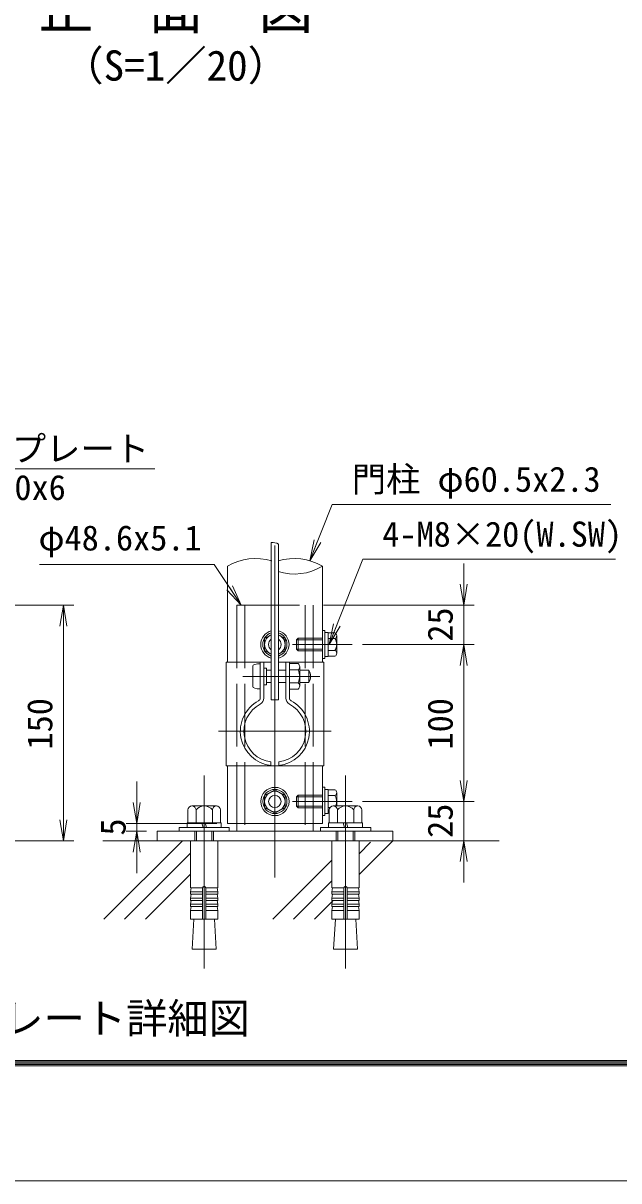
# Model space of a CAD drawing. Units: millimetres, scale not verified, with parts at other scales. Extents: x -4200 to 4200, y -2970 to 2970.
# Drawn here: x 948 to 2086, y -2970 to -757 of the extents above; entities that cross this region are included whole.
import ezdxf
from ezdxf.enums import TextEntityAlignment as Align

# ---------------------------------------------------------------- set-up
doc = ezdxf.new("R2010")
doc.units = ezdxf.units.MM
doc.header["$LTSCALE"] = 20
doc.linetypes.add('DASHED', pattern=[7.5, 6, -1.5])
doc.linetypes.add('USER1', pattern=[50.8, 31.75, -6.35, 6.35, -6.35])
doc.layers.add('0-0_D-TTL-TXT', color=7, linetype='Continuous')
for name, color, linetype, lineweight in [('0-1_D-STR-TXT', 7, 'Continuous', 9), ('0-2_D-BMK', 2, 'USER1', 13), ('0-3_D-STR1', 1, 'Continuous', 18), ('0-4_D-STR3', 3, 'Continuous', 13), ('0-5_D-STR-DIM', 7, 'Continuous', 9), ('0-6_0', 3, 'Continuous', 18), ('0-8_D-TTL', 7, 'Continuous', 9), ('0-9_D-BGD', 7, 'Continuous', 9), ('0-B_D-DCR-HCH', 7, 'Continuous', 9)]:
    doc.layers.add(name, color=color, linetype=linetype, lineweight=lineweight)
doc.styles.add('ＭＳ ゴシック', font='')
doc.styles.get('ＭＳ ゴシック').set_extended_font_data('MS Gothic')

# ---------------------------------------------------------------- blocks, each defined once
blk = doc.blocks.new('_Open')
at = {"layer": '0-6_0', "color": 7, "lineweight": 9}
blk.add_line((-20, 3.33), (0, 0), dxfattribs=at)
blk.add_lwpolyline([(-20, -3.33), (0, 0), (-20, 0)], dxfattribs=at)
blk = doc.blocks.new('MLeader2')
at = {"layer": '0-1_D-STR-TXT'}
blk.add_line((595.01, -1494.29), (576.48, -1470.17), dxfattribs=at)
for points in [[(601.83, -1486.97), (576.48, -1470.17), (598.42, -1490.63)], [(598.42, -1490.63), (725.23, -1608.9), (1017.3, -1608.9), (1199.39, -1608.9)]]:
    blk.add_lwpolyline(points, dxfattribs=at)

msp = doc.modelspace()

# ---------------------------------------------------------------- linework, layer by layer
at = {"layer": '0-1_D-STR-TXT'}
for points in [[(2070.59, -1677.03), (1538.27, -1677.03), (1496.06, -1782.86)], [(2079.19, -1781.98), (1596.63, -1781.98), (1532.91, -1942.98)]]:
    msp.add_lwpolyline(points, dxfattribs=at)
at = {"layer": '0-2_D-BMK'}
for p, q in [((1428.68, -2390.52), (1428.68, -1746.22)), ((1576.34, -1944.84), (1462.51, -1944.84)), ((1367.69, -2005.74), (1514.33, -2005.74)), ((1321.25, -2110.74), (1536.11, -2110.74)), ((1293.68, -2195.04), (1293.68, -2564.05)), ((1563.68, -2195.04), (1563.68, -2564.05)), ((1576.34, -2244.84), (1462.51, -2244.84))]:
    msp.add_line(p, q, dxfattribs=at)
at = {"layer": '0-3_D-STR1'}
for p, q in [((1337.93, -1795.32), (1337.93, -1978.74)), ((1519.43, -1795.32), (1519.43, -1978.74)), ((1337.93, -2286.84), (1337.93, -2176.74)), ((1519.43, -2286.84), (1519.43, -2176.74)), ((1337.93, -2286.84), (1519.43, -2286.84))]:
    msp.add_line(p, q, dxfattribs=at)
at = {"layer": '0-4_D-STR3'}
for p, q in [((1435.43, -1752.89), (1435.43, -2050.74)), ((1519.43, -1917.84), (1524.23, -1917.84)), ((1524.23, -1917.84), (1524.23, -1971.84)), ((1543.49, -1922.34), (1530.23, -1922.34)), ((1530.23, -1922.34), (1530.23, -1967.34)), ((1421.93, -1926.23), (1409.18, -1933.56)), ((1409.18, -1933.56), (1409.18, -1956.11)), ((1435.43, -1926.23), (1448.18, -1933.56)), ((1448.18, -1933.56), (1448.18, -1956.11)), ((1543.49, -1933.56), (1530.23, -1933.56)), ((1546.73, -1927.95), (1546.73, -1961.73)), ((1421.93, -1963.45), (1409.18, -1956.11)), ((1435.43, -1963.45), (1448.18, -1956.11)), ((1543.49, -1956.11), (1530.23, -1956.11)), ((1543.49, -1967.34), (1530.23, -1967.34)), ((1335.38, -1978.74), (1335.38, -2176.74)), ((1335.38, -1978.74), (1421.93, -1978.74)), ((1386.38, -1986.24), (1386.38, -2025.24)), ((1400.78, -1978.74), (1400.78, -2047.22)), ((1407.68, -1978.74), (1407.68, -2047.22)), ((1412.78, -1989.78), (1407.68, -1989.78)), ((1412.78, -1989.78), (1412.78, -2021.69)), ((1435.43, -1978.74), (1521.98, -1978.74)), ((1449.68, -1978.74), (1449.68, -2047.22)), ((1456.58, -1978.74), (1456.58, -2047.22)), ((1473.08, -1981.44), (1456.58, -1981.44)), ((1476.08, -1987.99), (1476.08, -2023.85)), ((1521.98, -1978.74), (1521.98, -2176.74)), ((1412.78, -1993.74), (1421.93, -1993.74)), ((1435.43, -1993.74), (1449.68, -1993.74)), ((1473.08, -1993.59), (1456.58, -1993.59)), ((1476.08, -1993.74), (1493.78, -1993.74)), ((1493.78, -1993.74), (1493.78, -2017.74)), ((1412.78, -2021.69), (1407.68, -2021.69)), ((1412.78, -2017.74), (1421.93, -2017.74)), ((1435.43, -2017.74), (1449.68, -2017.74)), ((1473.08, -2017.89), (1456.58, -2017.89)), ((1473.08, -2030.04), (1456.58, -2030.04)), ((1476.08, -2017.74), (1493.78, -2017.74)), ((1335.38, -2176.74), (1521.98, -2176.74)), ((1421.18, -2169.3), (1421.18, -2176.74)), ((1436.18, -2169.3), (1436.18, -2176.74)), ((1428.68, -2222.44), (1409.18, -2233.67)), ((1409.18, -2233.67), (1409.18, -2256.22)), ((1428.68, -2222.44), (1448.18, -2233.67)), ((1448.18, -2233.67), (1448.18, -2256.22)), ((1519.43, -2217.84), (1524.23, -2217.84)), ((1519.43, -2217.94), (1519.43, -2271.94)), ((1524.23, -2217.84), (1524.23, -2271.84)), ((1543.49, -2222.34), (1530.23, -2222.34)), ((1530.23, -2222.34), (1530.23, -2267.34)), ((1543.49, -2233.56), (1530.23, -2233.56)), ((1546.73, -2227.95), (1546.73, -2253.43)), ((1428.68, -2267.44), (1409.18, -2256.22)), ((1428.68, -2267.44), (1448.18, -2256.22)), ((1534.41, -2256.11), (1530.23, -2256.11)), ((1519.43, -2271.84), (1524.23, -2271.84)), ((1532.5, -2267.34), (1530.23, -2267.34)), ((1355.78, -2286.84), (1355.78, -2301.84)), ((1501.58, -2286.84), (1501.58, -2301.84)), ((1267.73, -2319.84), (1319.63, -2319.84)), ((1537.73, -2319.84), (1589.63, -2319.84))]:
    msp.add_line(p, q, dxfattribs=at)
at = {"layer": '0-4_D-STR3', "linetype": 'DASHED'}
for p, q in [((1355.78, -1869.84), (1355.78, -2286.84)), ((1355.78, -1869.84), (1501.58, -1869.84)), ((1371.08, -1869.84), (1371.08, -2301.84)), ((1486.28, -1869.84), (1486.28, -2301.84)), ((1501.58, -1869.84), (1501.58, -2286.84)), ((1473.23, -1932.84), (1470.23, -1935.84)), ((1519.43, -1935.84), (1470.23, -1935.84)), ((1470.23, -1935.84), (1470.23, -1953.84)), ((1519.43, -1932.84), (1473.23, -1932.84)), ((1519.43, -1953.84), (1470.23, -1953.84)), ((1519.43, -1956.84), (1473.23, -1956.84)), ((1473.23, -2232.84), (1470.23, -2235.84)), ((1519.43, -2232.84), (1473.23, -2232.84)), ((1519.43, -2235.84), (1470.23, -2235.84)), ((1470.23, -2235.84), (1470.23, -2253.84)), ((1519.43, -2253.84), (1470.23, -2253.84)), ((1519.43, -2256.84), (1473.23, -2256.84))]:
    msp.add_line(p, q, dxfattribs=at)
at = {"layer": '0-4_D-STR3', "lineweight": 18}
for p, q in [((1317.06, -2253.54), (1270.3, -2253.54)), ((1275.68, -2253.54), (1311.68, -2253.54)), ((1587.06, -2253.54), (1540.3, -2253.54)), ((1545.68, -2253.54), (1581.68, -2253.54)), ((1262.5, -2261.04), (1262.5, -2285.94)), ((1278.09, -2285.94), (1278.09, -2261.04)), ((1309.27, -2285.94), (1309.27, -2261.04)), ((1324.86, -2285.94), (1324.86, -2261.04)), ((1532.5, -2261.04), (1532.5, -2285.94)), ((1548.09, -2285.94), (1548.09, -2261.04)), ((1579.27, -2285.94), (1579.27, -2261.04)), ((1594.86, -2285.94), (1594.86, -2261.04)), ((1245.68, -2294.94), (1245.68, -2301.84)), ((1341.68, -2294.94), (1245.68, -2294.94)), ((1325.93, -2285.94), (1261.43, -2285.94)), ((1261.43, -2285.94), (1261.43, -2294.94)), ((1261.43, -2294.94), (1325.93, -2294.94)), ((1262.5, -2285.94), (1324.86, -2285.94)), ((1289.18, -2285.94), (1291.59, -2294.94)), ((1298.18, -2294.94), (1295.77, -2285.94)), ((1325.93, -2294.94), (1325.93, -2285.94)), ((1341.68, -2301.84), (1341.68, -2294.94)), ((1515.68, -2294.94), (1515.68, -2301.84)), ((1611.68, -2294.94), (1515.68, -2294.94)), ((1595.93, -2285.94), (1531.43, -2285.94)), ((1531.43, -2285.94), (1531.43, -2294.94)), ((1531.43, -2294.94), (1595.93, -2294.94)), ((1532.5, -2285.94), (1594.86, -2285.94)), ((1559.18, -2285.94), (1561.59, -2294.94)), ((1568.18, -2294.94), (1565.77, -2285.94)), ((1595.93, -2294.94), (1595.93, -2285.94)), ((1611.68, -2301.84), (1611.68, -2294.94)), ((1245.68, -2301.84), (1341.68, -2301.84)), ((1267.73, -2319.84), (1267.73, -2409.95)), ((1275.69, -2301.84), (1275.69, -2319.84)), ((1278.93, -2319.84), (1278.93, -2301.84)), ((1308.45, -2319.84), (1308.45, -2301.84)), ((1311.69, -2319.84), (1311.69, -2301.84)), ((1319.63, -2319.84), (1319.63, -2409.95)), ((1515.68, -2301.84), (1611.68, -2301.84)), ((1537.73, -2319.84), (1537.73, -2409.95)), ((1545.69, -2301.84), (1545.69, -2319.84)), ((1548.93, -2319.84), (1548.93, -2301.84)), ((1578.45, -2319.84), (1578.45, -2301.84)), ((1581.69, -2319.84), (1581.69, -2301.84)), ((1589.63, -2319.84), (1589.63, -2409.95)), ((1290.68, -2409.95), (1267.73, -2409.95)), ((1267.73, -2417.45), (1269.03, -2410.07)), ((1290.68, -2409.95), (1290.68, -2469.84)), ((1296.68, -2409.95), (1319.63, -2409.95)), ((1296.68, -2409.95), (1296.68, -2469.84)), ((1319.63, -2417.45), (1318.33, -2410.07)), ((1560.68, -2409.95), (1537.73, -2409.95)), ((1537.73, -2417.45), (1539.03, -2410.07)), ((1560.68, -2409.95), (1560.68, -2469.84)), ((1566.68, -2409.95), (1589.63, -2409.95)), ((1566.68, -2409.95), (1566.68, -2469.84)), ((1589.63, -2417.45), (1588.33, -2410.07)), ((1267.73, -2417.45), (1290.68, -2417.45)), ((1267.73, -2417.45), (1267.73, -2421.95)), ((1267.73, -2421.95), (1290.68, -2421.95)), ((1267.73, -2429.45), (1269.03, -2422.07)), ((1267.73, -2429.45), (1290.68, -2429.45)), ((1267.73, -2429.45), (1267.73, -2433.95)), ((1267.73, -2433.95), (1290.68, -2433.95)), ((1319.63, -2417.45), (1296.68, -2417.45)), ((1319.63, -2421.95), (1296.68, -2421.95)), ((1319.63, -2429.45), (1296.68, -2429.45)), ((1319.63, -2433.95), (1296.68, -2433.95)), ((1319.63, -2429.45), (1318.33, -2422.07)), ((1319.63, -2417.45), (1319.63, -2421.95)), ((1319.63, -2429.45), (1319.63, -2433.95)), ((1537.73, -2417.45), (1560.68, -2417.45)), ((1537.73, -2417.45), (1537.73, -2421.95)), ((1537.73, -2421.95), (1560.68, -2421.95)), ((1537.73, -2429.45), (1539.03, -2422.07)), ((1537.73, -2429.45), (1560.68, -2429.45)), ((1537.73, -2429.45), (1537.73, -2433.95)), ((1537.73, -2433.95), (1560.68, -2433.95)), ((1589.63, -2417.45), (1566.68, -2417.45)), ((1589.63, -2421.95), (1566.68, -2421.95)), ((1589.63, -2429.45), (1566.68, -2429.45)), ((1589.63, -2433.95), (1566.68, -2433.95)), ((1589.63, -2429.45), (1588.33, -2422.07)), ((1589.63, -2417.45), (1589.63, -2421.95)), ((1589.63, -2429.45), (1589.63, -2433.95)), ((1267.73, -2441.45), (1269.03, -2434.07)), ((1267.73, -2441.45), (1290.68, -2441.45)), ((1267.73, -2441.45), (1267.73, -2445.95)), ((1267.73, -2453.34), (1269.03, -2445.95)), ((1267.73, -2445.95), (1290.68, -2445.95)), ((1267.73, -2453.34), (1290.68, -2453.34)), ((1267.73, -2453.34), (1267.73, -2469.84)), ((1319.63, -2441.45), (1296.68, -2441.45)), ((1319.63, -2445.95), (1296.68, -2445.95)), ((1319.63, -2453.34), (1296.68, -2453.34)), ((1319.63, -2441.45), (1318.33, -2434.07)), ((1319.63, -2453.34), (1318.33, -2445.95)), ((1319.63, -2441.45), (1319.63, -2445.95)), ((1319.63, -2453.34), (1319.63, -2469.84)), ((1537.73, -2441.45), (1539.03, -2434.07)), ((1537.73, -2441.45), (1560.68, -2441.45)), ((1537.73, -2441.45), (1537.73, -2445.95)), ((1537.73, -2453.34), (1539.03, -2445.95)), ((1537.73, -2445.95), (1560.68, -2445.95)), ((1537.73, -2453.34), (1560.68, -2453.34)), ((1537.73, -2453.34), (1537.73, -2469.84)), ((1589.63, -2441.45), (1566.68, -2441.45)), ((1589.63, -2445.95), (1566.68, -2445.95)), ((1589.63, -2453.34), (1566.68, -2453.34)), ((1589.63, -2441.45), (1588.33, -2434.07)), ((1589.63, -2453.34), (1588.33, -2445.95)), ((1589.63, -2441.45), (1589.63, -2445.95)), ((1589.63, -2453.34), (1589.63, -2469.84)), ((1267.73, -2469.84), (1319.63, -2469.84)), ((1274.2, -2469.84), (1270.94, -2527.14)), ((1313.16, -2469.84), (1316.42, -2527.14)), ((1537.73, -2469.84), (1589.63, -2469.84)), ((1544.2, -2469.84), (1540.94, -2527.14)), ((1583.16, -2469.84), (1586.42, -2527.14)), ((1316.42, -2527.14), (1270.94, -2527.14)), ((1586.42, -2527.14), (1540.94, -2527.14))]:
    msp.add_line(p, q, dxfattribs=at)
at = {"layer": '0-4_D-STR3'}
for points in [[(1421.93, -1750.1), (1421.93, -2050.74), (1435.43, -2050.74)], [(1519.43, -1917.84), (1519.43, -1971.84), (1524.23, -1971.84)]]:
    msp.add_lwpolyline(points, dxfattribs=at)
for points in [[(1530.23, -1921.74), (1524.23, -1921.74), (1524.23, -1967.94), (1530.23, -1967.94)], [(1530.23, -2221.74), (1524.23, -2221.74), (1524.23, -2267.94), (1530.23, -2267.94)], [(1203.68, -2319.84), (1653.68, -2319.84), (1653.68, -2301.84), (1203.68, -2301.84)]]:
    msp.add_lwpolyline(points, close=True, dxfattribs=at)
at = {"layer": '0-4_D-STR3', "linetype": 'DASHED'}
for points in [[(1473.23, -1932.84), (1473.23, -1956.84), (1470.23, -1953.84)], [(1473.23, -2232.84), (1473.23, -2256.84), (1470.23, -2253.84)]]:
    msp.add_lwpolyline(points, dxfattribs=at)
at = {"layer": '0-4_D-STR3'}
for radius in [27, 23.1, 19.5, 12]:
    msp.add_circle((1428.68, -2244.94), radius, dxfattribs=at)
for centre, radius, start, end in [((1428.68, -1944.84), 27, 104.47751, 255.52249), ((1428.68, -1944.84), 23.1, 106.99018, 253.00982), ((1428.68, -1944.84), 27, 284.47751, 75.52249), ((1428.68, -1944.84), 23.1, 286.99018, 73.00982), ((1540.25, -1927.95), 6.48, 300, 60), ((1428.68, -1944.84), 19.5, 110.25225, 249.74775), ((1428.68, -1944.84), 12, 124.22887, 235.77113), ((1428.68, -1944.84), 19.5, 290.25225, 69.74775), ((1428.68, -1944.84), 12, 304.22887, 55.77113), ((1525.49, -1944.84), 21.24, 327.93138, 32.06862), ((1540.25, -1961.73), 6.48, 300, 60), ((1468.47, -1987.51), 7.63, 307.21089, 52.78911), ((1449.98, -2005.74), 26.1, 332.26063, 27.73937), ((1471.28, -2005.74), 25.5, 331.92751, 28.07249), ((1468.43, -2023.96), 7.65, 307.42505, 52.57495), ((1428.68, -2110.74), 66, 118.0884, 263.47502), ((1394.78, -2047.22), 6, 298.0884, 0), ((1394.78, -2047.22), 12.9, 298.0884, 0), ((1428.68, -2110.74), 66, 276.52498, 61.9116), ((1462.58, -2047.22), 12.9, 180, 241.9116), ((1462.58, -2047.22), 6, 180, 241.9116), ((1428.68, -2110.74), 59.1, 118.0884, 262.7093), ((1428.68, -2110.74), 59.1, 277.2907, 61.9116), ((1540.25, -2227.95), 6.48, 300, 60), ((1525.49, -2244.84), 21.24, 336.12546, 32.06862), ((1540.3, -2261.34), 7.8, 2.20423, 177.79577)]:
    msp.add_arc(centre, radius, start, end, dxfattribs=at)
at = {"layer": '0-4_D-STR3', "lineweight": 18}
for centre, radius, start, end in [((1270.3, -2261.34), 7.8, 2.20423, 177.79577), ((1293.68, -2273.49), 19.95, 38.61324, 141.38676), ((1317.06, -2261.34), 7.8, 2.20423, 177.79577), ((1563.68, -2273.49), 19.95, 38.61324, 141.38676), ((1587.06, -2261.34), 7.8, 2.20423, 177.79577), ((1293.68, -2409.95), 3, 0, 180), ((1563.68, -2409.95), 3, 0, 180)]:
    msp.add_arc(centre, radius, start, end, dxfattribs=at)
at = {"layer": '0-4_D-STR3'}
for centre, start_param, end_param in [((1400.78, -1986.24), 1.5707963, 3.1415927), ((1400.78, -2025.24), 3.1415927, 4.712389)]:
    msp.add_ellipse(centre, major_axis=(14.4, 0), ratio=0.3125, start_param=start_param, end_param=end_param, dxfattribs=at)
at = {"layer": '0-5_D-STR-DIM'}
for p, q in [((1789.54, -1829.84), (1789.54, -1789.84)), ((465, -1869.84), (1044.8, -1869.84)), ((1521.58, -1869.84), (1809.54, -1869.84)), ((1789.54, -1869.84), (1789.54, -1944.84)), ((1024.8, -1909.84), (1024.8, -2279.84)), ((1596.34, -1944.84), (1809.54, -1944.84)), ((1596.34, -1944.84), (1809.54, -1944.84)), ((1789.54, -1984.84), (1789.54, -2024.84)), ((1789.54, -1984.84), (1789.54, -2204.84)), ((1789.54, -2204.84), (1789.54, -2164.84)), ((1164.82, -2246.84), (1164.82, -2206.84)), ((1596.34, -2244.84), (1809.54, -2244.84)), ((1596.34, -2244.84), (1809.54, -2244.84)), ((1789.54, -2319.84), (1789.54, -2244.84)), ((1317.93, -2286.84), (1144.82, -2286.84)), ((1164.82, -2301.84), (1164.82, -2286.84)), ((617.1, -2319.84), (1044.8, -2319.84)), ((1183.68, -2301.84), (1144.82, -2301.84)), ((1673.68, -2319.84), (1809.54, -2319.84)), ((1164.82, -2341.84), (1164.82, -2381.84)), ((1789.54, -2359.84), (1789.54, -2399.84))]:
    msp.add_line(p, q, dxfattribs=at)
msp.add_lwpolyline([(979.09, -1792.14), (1312.67, -1792.14), (1363.52, -1868.18)], dxfattribs=at)
for centre, radius, start, end in [((1424.24, -1773.03), 23.04, 60.95271, 95.76063), ((1391.55, -1884.54), 104.1, 72.60272, 121.00535), ((1465.81, -1884.54), 104.1, 58.99532, 107.39813), ((1465.81, -1706.09), 104.1, 252.60249, 301.00363)]:
    msp.add_arc(centre, radius, start, end, dxfattribs=at)
at = {"layer": '0-8_D-TTL', "color": 2, "lineweight": 18}
msp.add_lwpolyline([(-4200, 2970), (4200, 2970), (4200, -2970), (-4200, -2970)], close=True, dxfattribs=at)
at = {"layer": '0-8_D-TTL'}
for points in [[(-3930, 2750), (3930, 2750), (3930, -2750), (-3930, -2750)], [(-3927.5, 2747.5), (3927.5, 2747.5), (3927.5, -2747.5), (-3927.5, -2747.5)], [(-3925, 2745), (3925, 2745), (3925, -2745), (-3925, -2745)], [(-3922.5, 2742.5), (3922.5, 2742.5), (3922.5, -2742.5), (-3922.5, -2742.5)], [(-3920, 2740), (3920, 2740), (3920, -2740), (-3920, -2740)]]:
    msp.add_lwpolyline(points, close=True, dxfattribs=at)
at = {"layer": '0-9_D-BGD'}
msp.add_line((1857.27, -2319.84), (1099.84, -2319.84), dxfattribs=at)
at = {"layer": '0-B_D-DCR-HCH'}
for p, q in [((1101.98, -2469.84), (1251.98, -2319.84)), ((1589.62, -2384.5), (1654.28, -2319.84)), ((1589.62, -2344.72), (1611.45, -2322.9)), ((1141.76, -2469.84), (1267.71, -2343.89)), ((1424.73, -2469.84), (1537.72, -2356.85)), ((1181.53, -2469.84), (1267.71, -2383.66)), ((1464.51, -2469.84), (1537.72, -2396.62)), ((1504.28, -2469.84), (1540.17, -2433.95))]:
    msp.add_line(p, q, dxfattribs=at)

# ---------------------------------------------------------------- block references
at = {"layer": '0-1_D-STR-TXT'}
msp.add_blockref('MLeader2', (0, 0), dxfattribs=at)
at = {"layer": '0-1_D-STR-TXT', "xscale": 2, "yscale": 2}
for p, rotation in [((1495.32, -1784.72), 248.25894), ((1532.18, -1944.84), 248.409)]:
    msp.add_blockref('_Open', p, dxfattribs=dict(at, rotation=rotation))
at = {"layer": '0-5_D-STR-DIM', "xscale": 2, "yscale": 2}
for p, rotation in [((1364.63, -1869.84), 303.77113), ((1789.54, -1869.84), 270), ((1024.8, -1869.84), 90), ((1789.54, -1944.84), 90), ((1789.54, -1944.84), 90), ((1789.54, -2244.84), 270), ((1789.54, -2244.84), 270), ((1164.82, -2286.84), 270), ((1024.8, -2319.84), 270), ((1164.82, -2301.84), 90), ((1789.54, -2319.84), 90)]:
    msp.add_blockref('_Open', p, dxfattribs=dict(at, rotation=rotation))

# ---------------------------------------------------------------- texts
at = {"layer": '0-0_D-TTL-TXT', "style": 'ＭＳ ゴシック'}
for s, height, p in [('正\u3000面\u3000図', 76.98, (977.25, -791.23)), ('（S=1／20）', 57.77, (1022.74, -884.43)), ('後付ベースプレート詳細図', 57.77, (435.44, -2705.63))]:
    msp.add_text(s, height=height, dxfattribs=at).set_placement(p, align=Align.BOTTOM_LEFT)
at = {"layer": '0-1_D-STR-TXT', "style": 'ＭＳ ゴシック'}
for s, p in [('ベースプレート', (729.36, -1609.09)), ('門柱 φ60.5x2.3', (1575.51, -1667.42)), ('150x150x6 ', (734.91, -1683.15)), ('φ48.6x5.1', (977.34, -1779.58)), ('4-M8×20(W.SW)', (1633.87, -1772.38))]:
    msp.add_text(s, height=48.09, dxfattribs=at).set_placement(p, align=Align.BOTTOM_LEFT)
at = {"layer": '0-5_D-STR-DIM', "style": 'ＭＳ ゴシック'}
for s, p in [('25', (1782.79, -1939.44)), ('150', (1018.06, -2145.49)), ('100', (1782.79, -2145.49)), ('25', (1782.79, -2314.44)), ('5', (1158.07, -2310.06))]:
    msp.add_text(s, height=48.09, rotation=90, dxfattribs=at).set_placement(p, align=Align.BOTTOM_LEFT)

doc.saveas('drawing.dxf')
